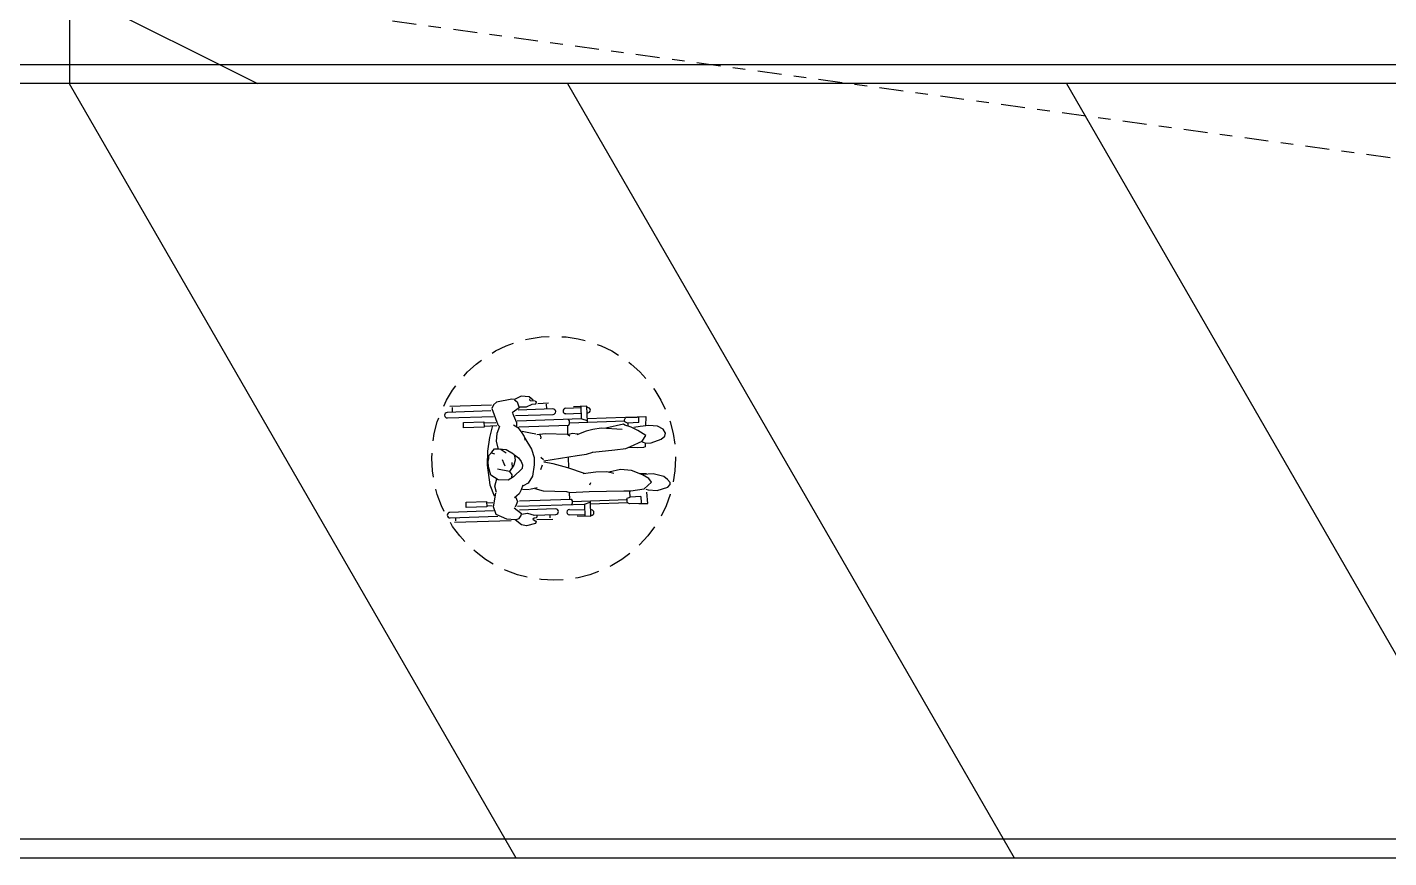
# Model space of a CAD drawing. Header units: millimetres. Extents: x 1573 to 2177, y 1587 to 1932.
# Drawn here: x 1895.8 to 1906.67, y 1888.03 to 1894.66 of the extents above; entities that cross this region are included whole.
import ezdxf

# ---------------------------------------------------------------- set-up
doc = ezdxf.new("R2010")
doc.units = ezdxf.units.MM
doc.header["$LTSCALE"] = 0.03
doc.linetypes.add('DASHDOT', pattern=[25.4, 12.7, -6.35, 0, -6.35])
doc.linetypes.add('HIDDEN', pattern=[9.525, 6.35, -3.175])
doc.layers.add('-HIDRO', color=8, linetype='Continuous')

msp = doc.modelspace()

# ---------------------------------------------------------------- linework, layer by layer
at = {"layer": '-HIDRO', "linetype": 'DASHDOT', "ltscale": 0.5}
msp.add_line((1895.805, 1895.107), (1911.47, 1892.964), dxfattribs=at)
at = {"layer": '-HIDRO'}
for p, q in [((1896.143, 1894.957), (1896.143, 1894.207)), ((1896.143, 1894.957), (1897.643, 1894.207)), ((1909.863, 1894.357), (1893.356, 1894.357)), ((1909.713, 1894.207), (1893.506, 1894.207)), ((1896.14, 1894.207), (1899.706, 1888.03)), ((1900.119, 1894.207), (1903.685, 1888.03)), ((1904.101, 1894.207), (1907.667, 1888.03)), ((1899.51, 1891.641), (1899.179, 1891.63)), ((1899.196, 1891.623), (1899.198, 1891.587)), ((1899.527, 1891.645), (1899.514, 1891.614)), ((1899.551, 1891.664), (1899.527, 1891.645)), ((1899.673, 1891.689), (1899.551, 1891.664)), ((1899.695, 1891.686), (1899.673, 1891.689)), ((1899.748, 1891.714), (1899.695, 1891.686)), ((1899.696, 1891.684), (1899.715, 1891.667)), ((1899.715, 1891.667), (1899.733, 1891.62)), ((1899.731, 1891.628), (1899.79, 1891.629)), ((1899.811, 1891.707), (1899.748, 1891.714)), ((1899.79, 1891.629), (1899.837, 1891.648)), ((1899.843, 1891.68), (1899.811, 1891.707)), ((1899.819, 1891.677), (1899.818, 1891.693)), ((1899.861, 1891.674), (1899.819, 1891.677)), ((1899.837, 1891.648), (1899.865, 1891.651)), ((1899.861, 1891.674), (1899.87, 1891.669)), ((1899.865, 1891.651), (1899.87, 1891.669)), ((1899.966, 1891.656), (1899.88, 1891.653)), ((1899.949, 1891.648), (1899.951, 1891.612)), ((1900.228, 1891.62), (1900.104, 1891.616)), ((1900.273, 1891.632), (1900.165, 1891.628)), ((1900.231, 1891.531), (1900.228, 1891.63)), ((1900.277, 1891.506), (1900.273, 1891.632)), ((1900.279, 1891.622), (1900.273, 1891.622)), ((1899.507, 1891.595), (1899.157, 1891.583)), ((1899.158, 1891.539), (1899.526, 1891.552)), ((1899.514, 1891.614), (1899.563, 1891.484)), ((1899.733, 1891.62), (1899.676, 1891.579)), ((1899.679, 1891.577), (1899.71, 1891.504)), ((1899.703, 1891.558), (1900.003, 1891.568)), ((1900.231, 1891.531), (1899.717, 1891.514)), ((1900.001, 1891.611), (1899.723, 1891.602)), ((1900.105, 1891.573), (1900.227, 1891.578)), ((1900.134, 1891.515), (1900.127, 1891.528)), ((1900.135, 1891.496), (1900.134, 1891.515)), ((1900.135, 1891.501), (1900.576, 1891.516)), ((1900.232, 1891.531), (1900.276, 1891.518)), ((1900.276, 1891.579), (1900.28, 1891.579)), ((1900.578, 1891.543), (1900.276, 1891.533)), ((1900.573, 1891.525), (1900.583, 1891.546)), ((1900.577, 1891.507), (1900.573, 1891.525)), ((1900.583, 1891.546), (1900.678, 1891.546)), ((1900.675, 1891.547), (1900.744, 1891.552)), ((1900.688, 1891.502), (1900.687, 1891.547)), ((1900.744, 1891.552), (1900.742, 1891.476)), ((1899.287, 1891.503), (1899.451, 1891.509)), ((1899.289, 1891.461), (1899.287, 1891.503)), ((1899.452, 1891.466), (1899.289, 1891.461)), ((1899.451, 1891.509), (1899.452, 1891.466)), ((1899.451, 1891.5), (1899.546, 1891.503)), ((1899.453, 1891.475), (1899.554, 1891.479)), ((1899.519, 1891.478), (1899.495, 1891.384)), ((1899.553, 1891.415), (1899.548, 1891.354)), ((1899.576, 1891.472), (1899.553, 1891.415)), ((1899.563, 1891.484), (1899.576, 1891.472)), ((1899.686, 1891.484), (1899.721, 1891.462)), ((1899.71, 1891.504), (1899.711, 1891.471)), ((1899.721, 1891.462), (1899.749, 1891.428)), ((1899.729, 1891.469), (1900.128, 1891.483)), ((1899.749, 1891.428), (1899.772, 1891.391)), ((1899.823, 1891.417), (1899.755, 1891.43)), ((1899.865, 1891.409), (1899.823, 1891.417)), ((1899.939, 1891.413), (1899.873, 1891.405)), ((1899.896, 1891.407), (1899.906, 1891.386)), ((1900.117, 1891.406), (1899.939, 1891.413)), ((1900.117, 1891.479), (1900.118, 1891.411)), ((1900.156, 1891.414), (1900.117, 1891.404)), ((1900.137, 1891.394), (1900.117, 1891.406)), ((1900.128, 1891.483), (1900.135, 1891.496)), ((1900.2, 1891.409), (1900.156, 1891.414)), ((1900.268, 1891.435), (1900.192, 1891.405)), ((1900.319, 1891.447), (1900.268, 1891.435)), ((1900.387, 1891.459), (1900.319, 1891.447)), ((1900.554, 1891.446), (1900.387, 1891.459)), ((1900.565, 1891.49), (1900.423, 1891.459)), ((1900.577, 1891.483), (1900.565, 1891.49)), ((1900.598, 1891.498), (1900.577, 1891.507)), ((1900.625, 1891.467), (1900.577, 1891.483)), ((1900.688, 1891.502), (1900.598, 1891.498)), ((1900.602, 1891.477), (1900.603, 1891.496)), ((1900.679, 1891.44), (1900.625, 1891.467)), ((1900.699, 1891.471), (1900.647, 1891.462)), ((1900.744, 1891.4), (1900.679, 1891.44)), ((1900.767, 1891.479), (1900.699, 1891.471)), ((1900.837, 1891.473), (1900.767, 1891.479)), ((1900.881, 1891.45), (1900.837, 1891.473)), ((1900.901, 1891.417), (1900.881, 1891.45)), ((1900.896, 1891.395), (1900.901, 1891.417)), ((1899.495, 1891.384), (1899.479, 1891.274)), ((1899.548, 1891.354), (1899.563, 1891.299)), ((1899.772, 1891.391), (1899.781, 1891.362)), ((1899.778, 1891.377), (1899.83, 1891.291)), ((1899.906, 1891.386), (1899.903, 1891.373)), ((1900.495, 1891.284), (1900.585, 1891.296)), ((1900.585, 1891.296), (1900.622, 1891.311)), ((1900.679, 1891.3), (1900.609, 1891.303)), ((1900.622, 1891.311), (1900.714, 1891.353)), ((1900.726, 1891.303), (1900.679, 1891.3)), ((1900.714, 1891.353), (1900.744, 1891.4)), ((1900.715, 1891.35), (1900.743, 1891.339)), ((1900.737, 1891.308), (1900.726, 1891.303)), ((1900.738, 1891.341), (1900.737, 1891.308)), ((1900.743, 1891.339), (1900.785, 1891.342)), ((1900.785, 1891.342), (1900.865, 1891.371)), ((1900.865, 1891.371), (1900.896, 1891.395)), ((1899.479, 1891.274), (1899.477, 1891.162)), ((1899.484, 1891.192), (1899.489, 1891.213)), ((1899.486, 1891.149), (1899.484, 1891.192)), ((1899.489, 1891.241), (1899.514, 1891.267)), ((1899.489, 1891.213), (1899.489, 1891.241)), ((1899.512, 1891.261), (1899.534, 1891.253)), ((1899.514, 1891.267), (1899.534, 1891.293)), ((1899.534, 1891.293), (1899.573, 1891.292)), ((1899.573, 1891.292), (1899.628, 1891.287)), ((1899.629, 1891.257), (1899.58, 1891.289)), ((1899.596, 1891.208), (1899.611, 1891.176)), ((1899.628, 1891.287), (1899.687, 1891.254)), ((1899.687, 1891.254), (1899.696, 1891.236)), ((1899.7, 1891.203), (1899.69, 1891.162)), ((1899.694, 1891.245), (1899.728, 1891.22)), ((1899.696, 1891.236), (1899.7, 1891.203)), ((1899.728, 1891.22), (1899.747, 1891.192)), ((1899.747, 1891.192), (1899.758, 1891.165)), ((1899.83, 1891.291), (1899.853, 1891.225)), ((1899.853, 1891.225), (1899.853, 1891.164)), ((1899.926, 1891.206), (1899.905, 1891.225)), ((1899.929, 1891.197), (1900.196, 1891.24)), ((1900.004, 1891.172), (1899.93, 1891.186)), ((1900.123, 1891.222), (1900.125, 1891.147)), ((1900.196, 1891.24), (1900.27, 1891.25)), ((1900.27, 1891.25), (1900.319, 1891.266)), ((1900.319, 1891.266), (1900.495, 1891.284)), ((1900.319, 1891.266), (1900.322, 1891.272)), ((1899.477, 1891.162), (1899.499, 1891.006)), ((1899.507, 1891.083), (1899.486, 1891.149)), ((1899.564, 1891.046), (1899.507, 1891.083)), ((1899.654, 1891.112), (1899.558, 1891.13)), ((1899.611, 1891.176), (1899.617, 1891.156)), ((1899.69, 1891.162), (1899.656, 1891.113)), ((1899.656, 1891.113), (1899.673, 1891.086)), ((1899.673, 1891.086), (1899.671, 1891.066)), ((1899.673, 1891.183), (1899.675, 1891.143)), ((1899.756, 1891.135), (1899.686, 1891.069)), ((1899.758, 1891.165), (1899.756, 1891.135)), ((1899.853, 1891.164), (1899.838, 1891.074)), ((1899.905, 1891.128), (1899.919, 1891.165)), ((1900.12, 1891.141), (1900.004, 1891.172)), ((1900.254, 1891.097), (1900.12, 1891.141)), ((1900.343, 1891.107), (1900.243, 1891.094)), ((1900.433, 1891.11), (1900.343, 1891.107)), ((1900.487, 1891.096), (1900.433, 1891.11)), ((1900.542, 1891.129), (1900.449, 1891.108)), ((1900.628, 1891.12), (1900.542, 1891.129)), ((1900.716, 1891.086), (1900.628, 1891.12)), ((1900.749, 1891.093), (1900.694, 1891.094)), ((1900.768, 1891.055), (1900.716, 1891.086)), ((1900.802, 1891.094), (1900.72, 1891.087)), ((1900.887, 1891.071), (1900.802, 1891.094)), ((1899.499, 1891.006), (1899.533, 1890.918)), ((1899.539, 1890.995), (1899.553, 1891.053)), ((1899.551, 1890.944), (1899.539, 1890.995)), ((1899.643, 1891.043), (1899.564, 1891.046)), ((1899.686, 1891.069), (1899.643, 1891.043)), ((1899.761, 1891.004), (1899.749, 1890.967)), ((1899.758, 1890.972), (1899.813, 1890.969)), ((1899.805, 1891.02), (1899.765, 1890.998)), ((1899.838, 1891.074), (1899.805, 1891.02)), ((1899.817, 1890.971), (1899.875, 1890.984)), ((1899.857, 1890.977), (1899.923, 1890.958)), ((1900.296, 1891.006), (1900.303, 1891.024)), ((1900.624, 1890.958), (1900.731, 1890.974)), ((1900.731, 1890.974), (1900.788, 1891.026)), ((1900.743, 1890.972), (1900.761, 1890.965)), ((1900.788, 1891.026), (1900.768, 1891.055)), ((1900.835, 1890.96), (1900.919, 1890.987)), ((1900.916, 1891.049), (1900.887, 1891.071)), ((1900.937, 1891.024), (1900.916, 1891.049)), ((1900.919, 1890.987), (1900.937, 1891.007)), ((1900.937, 1891.007), (1900.937, 1891.024)), ((1899.308, 1890.867), (1899.472, 1890.872)), ((1899.31, 1890.824), (1899.308, 1890.867)), ((1899.472, 1890.872), (1899.474, 1890.83)), ((1899.472, 1890.863), (1899.523, 1890.865)), ((1899.528, 1890.83), (1899.545, 1890.939)), ((1899.731, 1890.935), (1899.695, 1890.902)), ((1899.702, 1890.909), (1899.719, 1890.874)), ((1899.719, 1890.874), (1899.708, 1890.845)), ((1899.749, 1890.967), (1899.731, 1890.935)), ((1899.734, 1890.878), (1900.148, 1890.892)), ((1899.923, 1890.958), (1900.111, 1890.952)), ((1900.111, 1890.952), (1900.137, 1890.945)), ((1900.132, 1890.943), (1900.134, 1890.891)), ((1900.137, 1890.945), (1900.291, 1890.952)), ((1900.148, 1890.892), (1900.155, 1890.879)), ((1900.156, 1890.86), (1900.149, 1890.847)), ((1900.155, 1890.879), (1900.156, 1890.86)), ((1900.156, 1890.874), (1900.597, 1890.889)), ((1900.254, 1890.851), (1900.298, 1890.867)), ((1900.291, 1890.952), (1900.567, 1890.959)), ((1900.298, 1890.879), (1900.302, 1890.753)), ((1900.601, 1890.862), (1900.299, 1890.852)), ((1900.567, 1890.959), (1900.624, 1890.958)), ((1900.591, 1890.889), (1900.595, 1890.9)), ((1900.597, 1890.863), (1900.591, 1890.888)), ((1900.595, 1890.9), (1900.617, 1890.906)), ((1900.614, 1890.853), (1900.597, 1890.863)), ((1900.617, 1890.908), (1900.616, 1890.952)), ((1900.704, 1890.912), (1900.617, 1890.906)), ((1900.704, 1890.912), (1900.706, 1890.863)), ((1900.759, 1890.856), (1900.752, 1890.948)), ((1900.761, 1890.965), (1900.835, 1890.96)), ((1899.527, 1890.797), (1899.179, 1890.786)), ((1899.18, 1890.742), (1899.563, 1890.755)), ((1899.474, 1890.83), (1899.31, 1890.824)), ((1899.474, 1890.839), (1899.517, 1890.84)), ((1899.549, 1890.769), (1899.528, 1890.83)), ((1899.634, 1890.732), (1899.549, 1890.769)), ((1899.693, 1890.822), (1899.751, 1890.778)), ((1899.708, 1890.845), (1899.699, 1890.828)), ((1900.254, 1890.85), (1899.719, 1890.833)), ((1899.731, 1890.738), (1899.749, 1890.76)), ((1900.023, 1890.814), (1899.735, 1890.804)), ((1899.749, 1890.76), (1899.751, 1890.778)), ((1899.751, 1890.771), (1899.799, 1890.779)), ((1899.799, 1890.779), (1899.851, 1890.764)), ((1899.849, 1890.764), (1900.025, 1890.77)), ((1899.875, 1890.765), (1899.87, 1890.742)), ((1899.977, 1890.77), (1899.978, 1890.742)), ((1900.133, 1890.808), (1900.255, 1890.806)), ((1900.257, 1890.764), (1900.133, 1890.765)), ((1900.302, 1890.752), (1900.195, 1890.755)), ((1900.254, 1890.85), (1900.257, 1890.753)), ((1900.3, 1890.806), (1900.308, 1890.806)), ((1900.308, 1890.763), (1900.302, 1890.763)), ((1900.705, 1890.857), (1900.614, 1890.853)), ((1900.759, 1890.855), (1900.687, 1890.853)), ((1899.668, 1890.719), (1899.215, 1890.704)), ((1899.227, 1890.718), (1899.226, 1890.742)), ((1899.7, 1890.727), (1899.634, 1890.732)), ((1899.7, 1890.727), (1899.731, 1890.738)), ((1899.752, 1890.687), (1899.7, 1890.727)), ((1899.79, 1890.679), (1899.752, 1890.687)), ((1899.862, 1890.698), (1899.79, 1890.679)), ((1899.851, 1890.741), (1899.841, 1890.732)), ((1899.841, 1890.732), (1899.869, 1890.714)), ((1899.87, 1890.742), (1899.851, 1890.741)), ((1899.869, 1890.714), (1899.862, 1890.698)), ((1900.002, 1890.73), (1899.872, 1890.726)), ((1892.064, 1888.18), (1911.156, 1888.18)), ((1888.925, 1888.03), (1913.988, 1888.03))]:
    msp.add_line(p, q, dxfattribs=at)
at = {"layer": '-HIDRO', "linetype": 'HIDDEN'}
msp.add_circle((1900.008, 1891.218), 0.973, dxfattribs=at)
at = {"layer": '-HIDRO'}
for centre, radius, start, end in [((1900.279, 1891.601), 0.0213, 271.9099, 91.9099), ((1899.158, 1891.561), 0.0219, 91.9099, 271.9099), ((1900.002, 1891.589), 0.0219, 271.9099, 91.9099), ((1900.104, 1891.595), 0.0213, 91.9099, 271.9099), ((1899.18, 1890.764), 0.0219, 91.9099, 271.9099), ((1900.024, 1890.792), 0.0219, 271.9099, 91.9099), ((1900.133, 1890.787), 0.0213, 89.247, 269.247), ((1900.308, 1890.784), 0.0213, 269.247, 89.247)]:
    msp.add_arc(centre, radius, start, end, dxfattribs=at)

doc.saveas('drawing.dxf')
